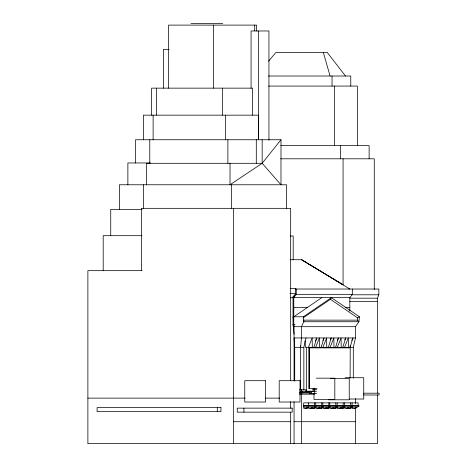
<?xml version="1.0" encoding="UTF-8"?>
<svg xmlns="http://www.w3.org/2000/svg" width="467" height="467" viewBox="0 0 467 467"><rect width="100%" height="100%" fill="white"/><g stroke="black" fill="none" stroke-linecap="round" stroke-linejoin="round"><path stroke-width="0.7" d="M231.352 208.329L231.352 184.774M300.649 347.325L301.413 337.956L301.413 326.69L303.877 321.728L303.369 316.772L331.401 297.654L359.427 316.772L358.919 321.728L355.44 326.69L355.44 337.956M350.221 345.884L350.104 378.276M357.459 320.14L303.398 320.14L303.877 321.728L358.919 321.728L357.459 320.14L357.687 317.893L359.427 316.772M303.848 389.793L303.848 347.325L306.031 337.956M353.303 378.276L353.303 347.325L355.486 337.956L294.012 337.956L294.718 347.325L294.718 381.154M313.906 347.331L316.772 337.956L315.33 341.079M321.133 347.331L323.999 337.956L322.843 340.455M328.365 347.331L331.231 337.956L330.362 339.83M335.592 347.331L338.458 337.956L337.302 340.455M342.819 347.331L345.685 337.956L344.821 339.83M350.046 347.331L352.918 337.956L351.762 340.455M308.424 347.331L312.154 337.956L312.318 347.331M315.657 347.331L319.387 337.956L319.545 347.331M322.884 347.331L326.614 337.956L326.772 347.331M330.111 347.331L333.841 337.956L334.004 347.331M337.343 347.331L341.068 337.956L341.231 347.331M344.57 347.331L348.3 337.956L348.458 347.331M377.464 393.202L377.464 298.18L378.836 294.788L378.836 289.026L295.232 289.026M308.249 407.148L308.74 405.636M315.569 407.148L316.06 405.636M322.65 407.148L323.146 405.636M329.585 407.148L330.081 405.636M336.952 407.148L337.448 405.636M344.477 407.148L344.973 405.636M351.89 407.148L352.387 405.636M303.165 317.893L330.426 299.3L331.401 297.654M290.03 288.583L295.629 288.583L295.629 293.533L293.043 297.736L290.24 297.736M302.791 391.2L301.413 394.189L301.413 443.65M349.83 311.075L349.83 297.654L352.328 294.333L352.328 289.026M230.027 163.304L230.027 184.774L262.168 163.304L280.988 139.75L135.518 139.75L135.518 162.96M268.566 61.189L275.95 52.403L327.204 52.403L345.498 76.022M313.894 407.148L315.307 406.074L315.307 405.636M321.214 407.148L322.621 406.074L322.621 405.636M335.236 407.148L336.643 406.074L336.643 405.636M342.603 407.148L344.01 406.074L344.01 405.636M350.127 407.148L351.534 406.074L351.534 405.636M358.948 406.074L357.535 407.148L303.865 407.148L303.41 405.636L358.948 405.636L358.948 406.074L303.41 406.074M293.778 316.772L321.804 297.654M293.043 296.487L293.043 325.149L294.992 324.384M190.962 23.35L222.771 23.35M169.159 49.356L163.357 49.356L163.357 88.146M268.432 76.022L350.775 76.022L350.775 86.068M268.554 86.068L357.389 86.068L357.389 145.64M280.877 145.64L369.128 145.64L369.128 158.803M280.673 158.803L374.26 158.803L374.26 289.593M150.479 162.96L127.876 162.96L127.876 184.774M280.988 139.75L280.988 184.774L262.168 163.304L146.632 163.304L146.632 184.774M142.079 209.368L110.737 209.368L110.737 235.689M142.091 235.689L103.195 235.689L103.195 270.673M290.287 236.028L293.2 236.028L293.2 259.874M290.095 259.722L301.647 259.722L349.83 289.026M142.091 270.673L87.884 270.673L87.884 443.65L377.464 443.65L377.464 395M343.07 284.8L301.6 259.722L343.07 284.8L343.07 158.803M289.925 293.533L295.629 293.533M295.027 294.333L352.328 294.333M352.089 294.788L378.836 294.788M349.83 297.654L293.778 297.654L296.276 294.333L296.276 289.026M349.824 298.18L377.464 298.18M349.824 301.565L377.464 301.565M293.778 307.56L307.432 307.56M345.522 307.56L349.83 307.56M303.369 316.772L293.043 316.772L293.48 321.022M293.842 324.565L294.058 326.69L355.44 326.69M294.718 347.325L303.848 347.325M353.303 347.325L305.465 347.331L304.974 340.84M349.585 347.868L309.026 347.868L309.026 388.707L317.07 388.707M345.078 377.704L363.735 377.704L363.735 399.028L349.38 399.028M316.165 378.165L334.821 378.165L334.821 399.483L314.011 399.483L314.011 393.798M330.578 378.48L349.24 378.48L349.24 399.799L328.424 399.799M312.925 389.309L316.684 389.309M299.329 389.793L305.984 389.793L305.984 391.714M299.931 391.2L316.585 391.2M305.949 391.486L314.729 391.486M299.452 392.233L310.999 392.233M299.452 393.016L310.275 393.016M363.647 393.202L379.116 393.202L379.116 395L363.647 395M309.376 393.634L316.684 393.617M299.405 394.189L314.653 394.189M87.884 398.123L245.012 398.123M265.309 398.123L279.803 398.123M233.412 421.713L290.672 421.713M294.058 421.713L355.44 421.713M330.426 299.3L357.687 317.893M323.316 52.403L330.093 76.022M293.043 324.396L294.058 334.273M358.096 405.636L358.096 402.863L303.684 402.863L303.684 405.636M355.44 398.532L355.44 403.605M355.44 408.678L355.44 443.65M352.287 407.148L352.287 408.508L354.99 408.508A1.121 1.01 -90 0 0 356.222 407.148M352.089 402.863L352.089 405.636M350.682 402.863L350.682 405.636M349.1 288.583L349.1 289.026M344.879 407.148L344.879 408.508L350.209 408.508A1.121 1.01 -90 0 0 351.441 407.148M344.675 402.863L344.675 405.636M343.163 402.863L343.163 405.636M340.513 145.64L340.513 158.803M337.355 407.148L337.355 408.508L342.796 408.508A1.121 1.01 -90 0 0 344.027 407.148M337.151 402.863L337.151 405.636M335.791 402.863L335.791 405.636M334.495 86.068L334.495 145.64M332.043 76.022L332.043 86.068M329.988 407.148L329.988 408.508L335.271 408.508A1.121 1.01 -90 0 0 336.503 407.148M329.784 402.863L329.708 406.074L328.301 407.148A1.121 1.01 -90 0 1 327.04 408.508M328.861 402.863L328.861 405.636M323.053 407.148L323.053 408.508L327.904 408.508A1.121 1.01 -90 0 0 329.136 407.148M322.849 402.863L322.849 405.636M321.775 402.863L321.775 405.636M315.966 407.148L315.966 408.508L320.969 408.508A1.121 1.01 -90 0 0 322.201 407.148M315.762 402.863L315.762 405.636M314.735 389.309L314.729 393.634M314.454 402.863L314.454 405.636M314.011 388.118L314.011 389.536M313.118 388.585L313.118 391.486M311.436 391.486L311.436 393.634M309.423 347.868L309.423 388.707M309.148 347.868L309.148 388.707M308.646 407.148L308.646 408.508L313.882 408.508A1.121 1.01 -90 0 0 315.12 407.148M308.442 402.863L308.442 405.636M306.329 347.436L306.329 391.2M303.865 407.148L303.865 408.508L306.568 408.508A1.121 1.01 -90 0 0 307.8 407.148M301.437 389.793L301.437 391.714M300.649 345.884L300.649 389.793M294.058 326.69L294.058 380.833M294.058 401.754L294.058 443.65M293.778 295.664L293.778 325.149M290.672 380.675L290.672 208.329L141.378 208.329L141.378 270.673M290.672 401.702L290.672 408.135M290.672 412.419L290.672 443.65M286.551 208.329L286.551 184.774L119.377 184.774L119.377 209.368M268.939 140.123L268.939 30.974L251.077 30.974L251.077 88.263M262.168 139.75L262.168 163.304M258.648 30.974L258.648 139.75M258.438 139.75L258.438 115.162L143.41 115.162L143.41 139.75M256.576 30.974L256.576 25.107L168.564 25.107L168.564 88.146M256.29 139.75L256.29 163.304M254.708 25.107L254.708 30.746M252.519 115.162L252.519 88.146L151.629 88.146L151.629 115.162M243.92 408.135L243.92 412.163M233.412 208.329L233.447 443.65M227.89 139.75L227.89 163.304M225.368 115.162L225.368 139.75M222.403 88.146L222.403 115.162M217.289 407.633L217.289 411.661M213.542 25.107L213.542 88.146M156.451 88.146L156.451 115.162M153.118 115.162L153.118 139.75M149.779 139.75L149.779 163.304M143.55 184.774L143.55 208.329M306.93 407.148A1.121 1.01 -90 0 1 305.698 408.508M312.581 407.148A1.121 1.01 -90 0 1 311.343 408.508M311.711 407.148A1.121 1.01 -90 0 1 310.479 408.508M314.25 407.148A1.121 1.01 -90 0 1 313.018 408.508M319.895 407.148A1.121 1.01 -90 0 1 318.663 408.508M319.031 407.148A1.121 1.01 -90 0 1 317.799 408.508M321.337 407.148A1.121 1.01 -90 0 1 320.105 408.508M326.982 407.148A1.121 1.01 -90 0 1 325.75 408.508M326.118 407.148A1.121 1.01 -90 0 1 324.886 408.508M333.917 407.148A1.121 1.01 -90 0 1 332.685 408.508M333.053 407.148A1.121 1.01 -90 0 1 331.815 408.508M350.577 407.148A1.121 1.01 -90 0 1 349.339 408.508M355.352 407.148A1.121 1.01 -90 0 1 354.12 408.508M343.163 407.148A1.121 1.01 -90 0 1 341.932 408.508M348.808 407.148A1.121 1.01 -90 0 1 347.576 408.508M347.944 407.148A1.121 1.01 -90 0 1 346.712 408.508M335.639 407.148A1.121 1.01 -90 0 1 334.407 408.508M341.284 407.148A1.121 1.01 -90 0 1 340.052 408.508M340.42 407.148A1.121 1.01 -90 0 1 339.188 408.508M265.571 380.704L244.761 380.704L244.761 402.023L265.571 402.023L265.571 380.704M300.012 380.704L279.196 380.704L279.196 402.023L300.012 402.023L300.012 380.704M220.932 407.633L97.083 407.633L97.083 411.661L220.932 411.661L220.932 407.633M292.19 408.135L237.265 408.135L237.265 412.163L292.19 412.163L292.19 408.135"/></g></svg>
